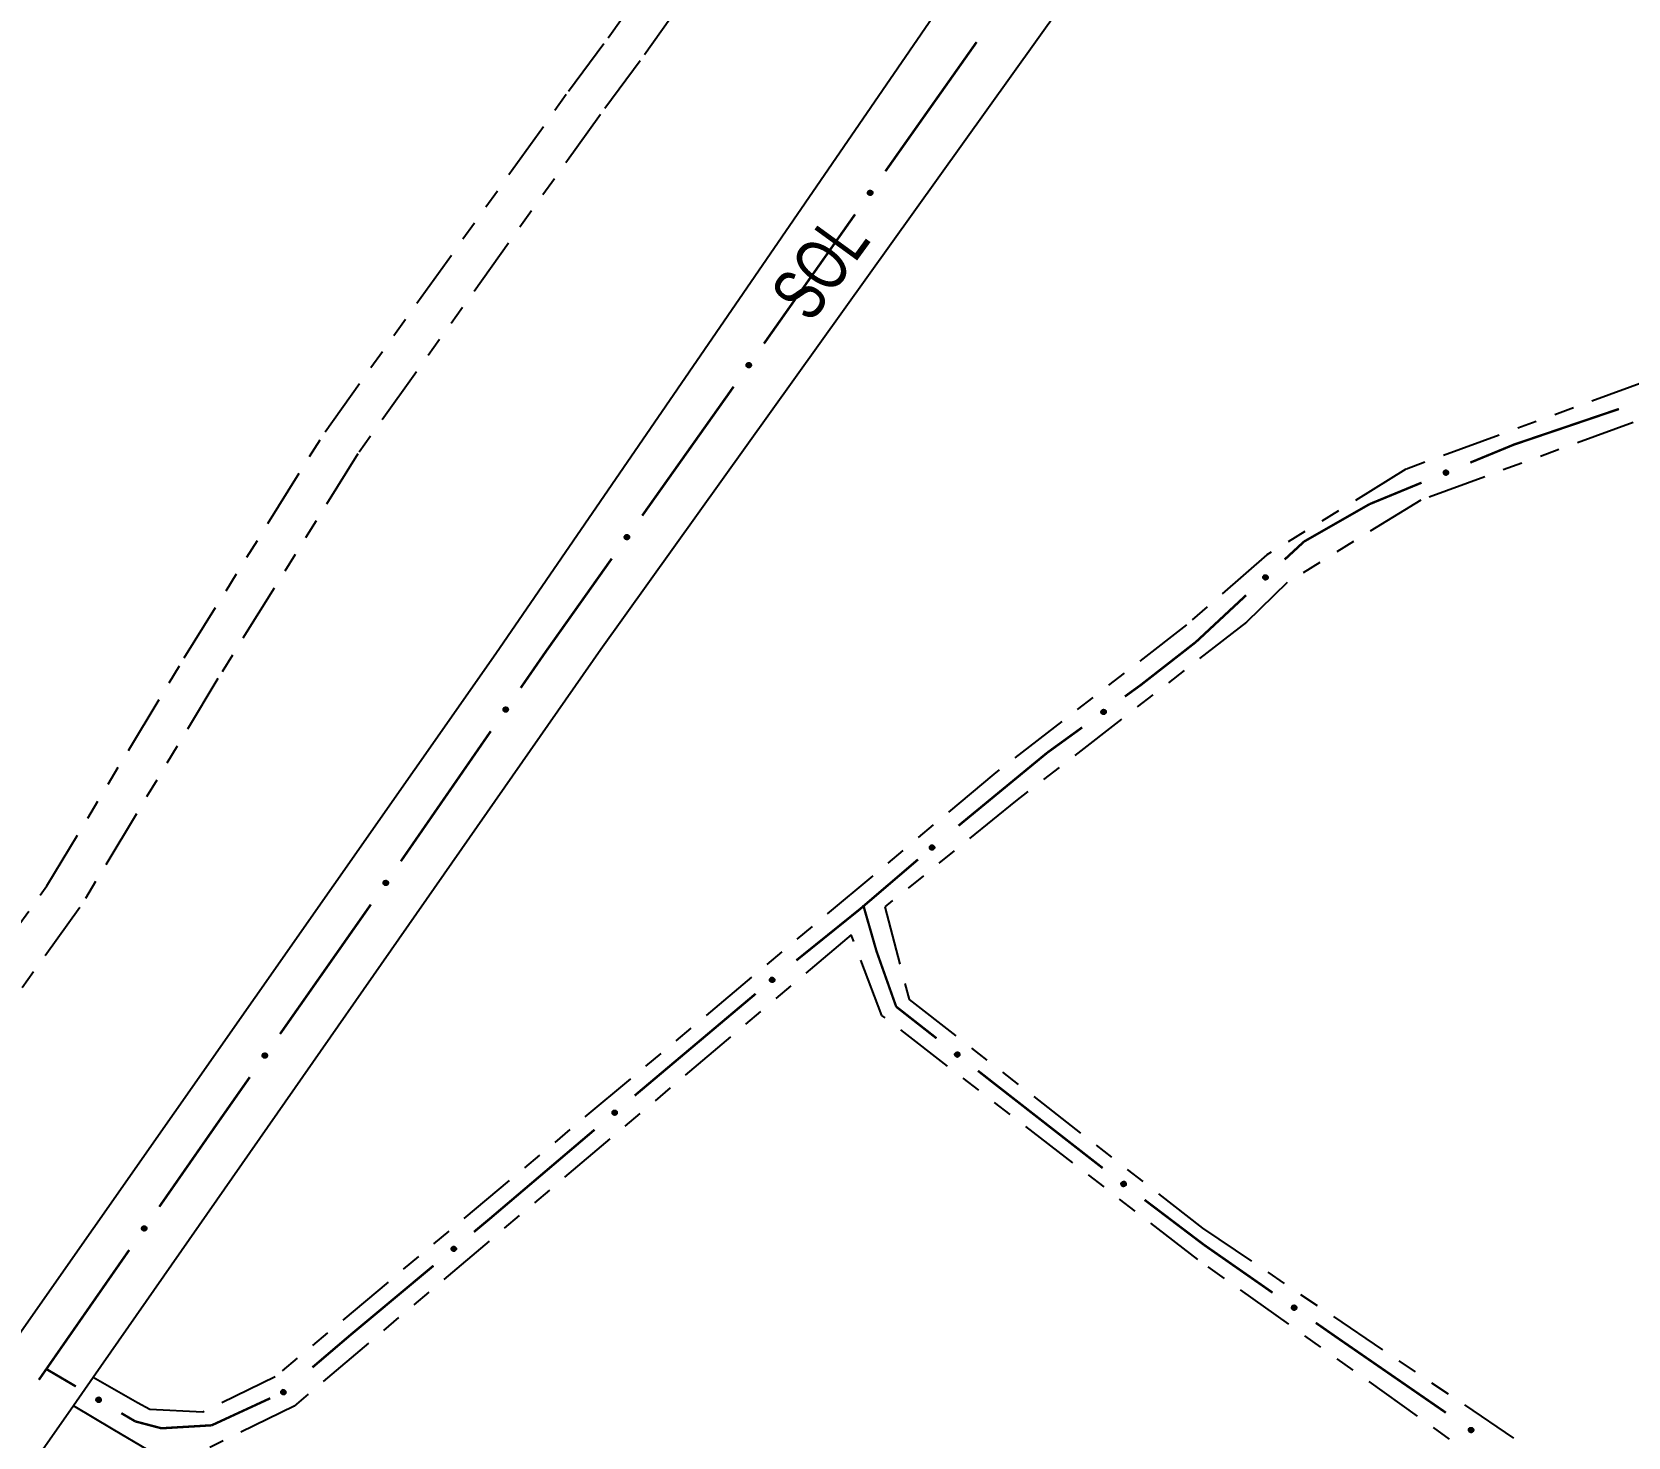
# Model space of a CAD drawing. Extents: x 211453 to 215163, y 4877397 to 4881305.
# Drawn here: x 214151.2 to 214272.4, y 4879583.5 to 4879690.2 of the extents above; entities that cross this region are included whole.
import ezdxf

# ---------------------------------------------------------------- set-up
doc = ezdxf.new("R2010")
doc.units = 0
doc.header["$LTSCALE"] = 1.5
doc.header["$MEASUREMENT"] = 0
doc.linetypes.add('TRACO_25', pattern=[8, 3, -1, 1, -1, 1, -1])
for name, color, linetype in [('SV-EIXO-ROD-ESTR', 7, 'CONTINUOUS'), ('SV-EIXO-RUA-N-PAV', 6, 'CONTINUOUS'), ('SV-EST-MUNIC-PAV', 20, 'CONTINUOUS'), ('SV-RUA-NAO-PAV', 7, 'CONTINUOUS'), ('SV-TXT-RUA-PAV', 7, 'CONTINUOUS')]:
    doc.layers.add(name, color=color, linetype=linetype)
doc.styles.add('ARIAL', font='ARIAL.SHX')

msp = doc.modelspace()

# ---------------------------------------------------------------- linework, layer by layer
at = {"layer": 'SV-EIXO-ROD-ESTR', "const_width": 0.18}
for points in [[(214217.521675, 4879681.781365), (214222.89469, 4879689.38793)], [(214215.973349, 4879679.585124), (214217.12574, 4879681.219747)], [(214217.12574, 4879681.219747), (214217.521675, 4879681.781365)], [(214206.754215, 4879666.508137), (214213.668565, 4879676.315877)], [(214204.012382, 4879662.618952), (214204.449432, 4879663.23889)], [(214197.509745, 4879653.449065), (214203.872692, 4879662.421964)], [(214203.872692, 4879662.421964), (214204.012382, 4879662.618952)], [(214190.128985, 4879643.040868), (214195.195946, 4879650.186193)], [(214188.285747, 4879640.375728), (214189.992213, 4879642.84311)], [(214189.992213, 4879642.84311), (214190.128985, 4879643.040868)], [(214179.184595, 4879627.216357), (214186.010459, 4879637.085885)], [(214170.013225, 4879614.105894), (214176.904144, 4879623.930111)], [(214165.147183, 4879607.168498), (214167.716251, 4879610.831155)], [(214160.846745, 4879600.991974), (214164.846532, 4879606.736686)], [(214164.846532, 4879606.736686), (214165.147183, 4879607.168498)], [(214152.270545, 4879588.674369), (214158.561153, 4879597.709282)], [(214151.705654, 4879587.860318), (214152.270545, 4879588.674369)]]:
    msp.add_lwpolyline(points, dxfattribs=at)
at = {"layer": 'SV-EIXO-ROD-ESTR'}
for points in [[(214214.648199, 4879677.896496), (214214.639178, 4879677.944566), (214214.641255, 4879677.987724), (214214.653348, 4879678.023221), (214214.672213, 4879678.051802), (214214.694806, 4879678.078869), (214214.723605, 4879678.101132), (214214.761042, 4879678.118762), (214214.809199, 4879678.128149), (214214.85327, 4879678.123116), (214214.888706, 4879678.113122), (214214.919641, 4879678.095167), (214214.945568, 4879678.072778), (214214.967704, 4879678.042099), (214214.985199, 4879678.003985), (214214.993467, 4879677.955333), (214214.991141, 4879677.913037), (214214.978543, 4879677.879009), (214214.960295, 4879677.848023), (214214.936898, 4879677.820666), (214214.908502, 4879677.798975), (214214.870095, 4879677.781429), (214214.821968, 4879677.773905), (214214.779756, 4879677.775744), (214214.74556, 4879677.787861), (214214.715458, 4879677.806513), (214214.688035, 4879677.828844), (214214.66445, 4879677.856862), (214214.648199, 4879677.896496)], [(214205.429065, 4879664.81951), (214205.420045, 4879664.867579), (214205.422121, 4879664.910737), (214205.434214, 4879664.946234), (214205.453079, 4879664.974816), (214205.475672, 4879665.001883), (214205.504471, 4879665.024146), (214205.541909, 4879665.041775), (214205.590065, 4879665.051163), (214205.634137, 4879665.046129), (214205.669572, 4879665.036136), (214205.700508, 4879665.018181), (214205.726434, 4879664.995792), (214205.748571, 4879664.965112), (214205.766066, 4879664.926999), (214205.774333, 4879664.878347), (214205.772007, 4879664.83605), (214205.759409, 4879664.802023), (214205.741161, 4879664.771036), (214205.717764, 4879664.74368), (214205.689368, 4879664.721989), (214205.650962, 4879664.704443), (214205.602834, 4879664.696919), (214205.560622, 4879664.698757), (214205.526427, 4879664.710874), (214205.496325, 4879664.729526), (214205.468902, 4879664.751857), (214205.445317, 4879664.779875), (214205.429065, 4879664.81951)], [(214196.179938, 4879651.764103), (214196.171051, 4879651.812197), (214196.173246, 4879651.855348), (214196.185437, 4879651.890812), (214196.204381, 4879651.919342), (214196.227049, 4879651.946346), (214196.255909, 4879651.968529), (214196.293395, 4879651.986055), (214196.341577, 4879651.99531), (214196.385635, 4879651.990155), (214196.421042, 4879651.980064), (214196.451928, 4879651.962023), (214196.477793, 4879651.939563), (214196.499844, 4879651.908822), (214196.517234, 4879651.87066), (214196.525368, 4879651.821986), (214196.522925, 4879651.779696), (214196.510233, 4879651.745703), (214196.491899, 4879651.714767), (214196.468427, 4879651.687476), (214196.439971, 4879651.665863), (214196.401517, 4879651.648423), (214196.353369, 4879651.641032), (214196.311161, 4879651.642987), (214196.277, 4879651.655199), (214196.246949, 4879651.673934), (214196.219588, 4879651.69634), (214196.196081, 4879651.724423), (214196.179938, 4879651.764103)], [(214186.975837, 4879638.675251), (214186.966385, 4879638.723237), (214186.968073, 4879638.766412), (214186.979846, 4879638.802017), (214186.998453, 4879638.830767), (214187.020802, 4879638.858035), (214187.0494, 4879638.880557), (214187.086678, 4879638.898522), (214187.134748, 4879638.908342), (214187.178862, 4879638.903706), (214187.214386, 4879638.894031), (214187.245482, 4879638.876355), (214187.271609, 4879638.8542), (214187.29402, 4879638.823721), (214187.311858, 4879638.785766), (214187.320562, 4879638.737191), (214187.318617, 4879638.694875), (214187.306325, 4879638.660735), (214187.288357, 4879638.629586), (214187.265207, 4879638.60202), (214187.237007, 4879638.580075), (214187.19876, 4879638.562184), (214187.150702, 4879638.554228), (214187.108475, 4879638.555687), (214187.074172, 4879638.567495), (214187.043903, 4879638.585876), (214187.016281, 4879638.607959), (214186.992445, 4879638.635764), (214186.975837, 4879638.675251)], [(214177.874686, 4879625.51588), (214177.865233, 4879625.563867), (214177.866922, 4879625.607041), (214177.878694, 4879625.642646), (214177.897302, 4879625.671396), (214177.91965, 4879625.698665), (214177.948248, 4879625.721186), (214177.985526, 4879625.739152), (214178.033596, 4879625.748972), (214178.077711, 4879625.744335), (214178.113234, 4879625.734661), (214178.14433, 4879625.716984), (214178.170457, 4879625.69483), (214178.192868, 4879625.66435), (214178.210706, 4879625.626396), (214178.21941, 4879625.57782), (214178.217465, 4879625.535504), (214178.205173, 4879625.501365), (214178.187205, 4879625.470215), (214178.164055, 4879625.44265), (214178.135855, 4879625.420704), (214178.097608, 4879625.402813), (214178.04955, 4879625.394857), (214178.007323, 4879625.396316), (214177.97302, 4879625.408125), (214177.942752, 4879625.426505), (214177.915129, 4879625.448589), (214177.891293, 4879625.476393), (214177.874686, 4879625.51588)], [(214168.692109, 4879612.414109), (214168.682974, 4879612.462156), (214168.684948, 4879612.505319), (214168.696955, 4879612.540845), (214168.715752, 4879612.569472), (214168.738281, 4879612.596592), (214168.767027, 4879612.618924), (214168.804422, 4879612.636643), (214168.852556, 4879612.646145), (214168.896639, 4879612.641217), (214168.932098, 4879612.631308), (214168.963077, 4879612.613427), (214168.989056, 4879612.5911), (214169.011266, 4879612.560473), (214169.028852, 4879612.522401), (214169.037236, 4879612.47377), (214169.03501, 4879612.431467), (214169.022494, 4879612.39741), (214169.00432, 4879612.36638), (214168.980988, 4879612.338968), (214168.952644, 4879612.317209), (214168.91428, 4879612.299571), (214168.86617, 4879612.291933), (214168.823954, 4879612.293671), (214168.789729, 4879612.305706), (214168.759583, 4879612.324286), (214168.732107, 4879612.346551), (214168.708455, 4879612.374513), (214168.692109, 4879612.414109)], [(214159.53151, 4879599.295613), (214159.522208, 4879599.343629), (214159.524032, 4879599.386798), (214159.535917, 4879599.422366), (214159.554614, 4879599.451057), (214159.577048, 4879599.478256), (214159.605716, 4879599.500688), (214159.64305, 4879599.518536), (214159.691151, 4879599.528205), (214159.735251, 4879599.52343), (214159.770744, 4879599.513645), (214159.801784, 4879599.495871), (214159.827841, 4879599.473634), (214159.850157, 4879599.443085), (214159.867875, 4879599.405074), (214159.876428, 4879599.356472), (214159.874349, 4879599.314162), (214159.861951, 4879599.280061), (214159.843885, 4879599.248969), (214159.820648, 4879599.221476), (214159.79238, 4879599.199619), (214159.754077, 4879599.181848), (214159.705995, 4879599.174042), (214159.663772, 4879599.175634), (214159.629506, 4879599.18755), (214159.599296, 4879599.206025), (214159.571742, 4879599.228195), (214159.547994, 4879599.256074), (214159.53151, 4879599.295613)]]:
    msp.add_lwpolyline(points, close=True, dxfattribs=at)
for points in [[(214214.639178, 4879677.944566), (214214.723605, 4879678.101132)], [(214214.640256, 4879677.969173), (214214.704911, 4879678.082197)], [(214214.641255, 4879677.987724), (214214.694806, 4879678.078869)], [(214214.644349, 4879677.92288), (214214.738407, 4879678.10366)], [(214214.648199, 4879677.896496), (214214.761042, 4879678.118762)], [(214214.658279, 4879677.87633), (214214.784628, 4879678.119491)], [(214214.66445, 4879677.856862), (214214.809199, 4879678.128149)], [(214214.679084, 4879677.846637), (214214.828233, 4879678.12214)], [(214214.688035, 4879677.828844), (214214.85327, 4879678.123116)], [(214214.703034, 4879677.821405), (214214.866664, 4879678.115081)], [(214214.715458, 4879677.806513), (214214.888706, 4879678.113122)], [(214214.732359, 4879677.799062), (214214.905296, 4879678.101202)], [(214214.74556, 4879677.787861), (214214.919641, 4879678.095167)], [(214214.765286, 4879677.784196), (214214.931276, 4879678.081217)], [(214214.779756, 4879677.775744), (214214.945568, 4879678.072778)], [(214214.802931, 4879677.776021), (214214.954768, 4879678.052969)], [(214214.821968, 4879677.773905), (214214.967704, 4879678.042099)], [(214214.846994, 4879677.781687), (214214.975116, 4879678.020259)], [(214214.870095, 4879677.781429), (214214.985199, 4879678.003985)], [(214214.890527, 4879677.796074), (214214.985243, 4879677.973051)], [(214214.908502, 4879677.798975), (214214.993467, 4879677.955333)], [(214214.924681, 4879677.813734), (214214.989007, 4879677.928659)], [(214214.936898, 4879677.820666), (214214.991141, 4879677.913037)], [(214205.420045, 4879664.867579), (214205.504471, 4879665.024146)], [(214205.421122, 4879664.892187), (214205.485777, 4879665.005211)], [(214205.422121, 4879664.910737), (214205.475672, 4879665.001883)], [(214205.425216, 4879664.845893), (214205.519273, 4879665.026673)], [(214205.429065, 4879664.81951), (214205.541909, 4879665.041775)], [(214205.439145, 4879664.799344), (214205.565494, 4879665.042505)], [(214205.445317, 4879664.779875), (214205.590065, 4879665.051163)], [(214205.45995, 4879664.769651), (214205.6091, 4879665.045154)], [(214205.468902, 4879664.751857), (214205.634137, 4879665.046129)], [(214205.4839, 4879664.744419), (214205.647531, 4879665.038094)], [(214205.496325, 4879664.729526), (214205.669572, 4879665.036136)], [(214205.513225, 4879664.722075), (214205.686162, 4879665.024216)], [(214205.526427, 4879664.710874), (214205.700508, 4879665.018181)], [(214205.546153, 4879664.707209), (214205.712142, 4879665.004231)], [(214205.560622, 4879664.698757), (214205.726434, 4879664.995792)], [(214205.583797, 4879664.699035), (214205.735635, 4879664.975982)], [(214205.602834, 4879664.696919), (214205.748571, 4879664.965112)], [(214205.62786, 4879664.704701), (214205.755982, 4879664.943272)], [(214205.650962, 4879664.704443), (214205.766066, 4879664.926999)], [(214205.671393, 4879664.719087), (214205.766109, 4879664.896065)], [(214205.689368, 4879664.721989), (214205.774333, 4879664.878347)], [(214205.705547, 4879664.736747), (214205.769873, 4879664.851673)], [(214205.717764, 4879664.74368), (214205.772007, 4879664.83605)], [(214196.171051, 4879651.812197), (214196.255909, 4879651.968529)], [(214196.172196, 4879651.836801), (214196.237163, 4879651.949646)], [(214196.173246, 4879651.855348), (214196.227049, 4879651.946346)], [(214196.176162, 4879651.790496), (214196.270718, 4879651.971016)], [(214196.179938, 4879651.764103), (214196.293395, 4879651.986055)], [(214196.189963, 4879651.743908), (214196.316982, 4879651.98672)], [(214196.196081, 4879651.724423), (214196.341577, 4879651.99531)], [(214196.210686, 4879651.714158), (214196.360595, 4879651.989248)], [(214196.219588, 4879651.69634), (214196.385635, 4879651.990155)], [(214196.234566, 4879651.68886), (214196.399006, 4879651.982083)], [(214196.246949, 4879651.673934), (214196.421042, 4879651.980064)], [(214196.263829, 4879651.666436), (214196.4376, 4879651.968098)], [(214196.277, 4879651.655199), (214196.451928, 4879651.962023)], [(214196.296715, 4879651.651479), (214196.463524, 4879651.948041)], [(214196.311161, 4879651.642987), (214196.477793, 4879651.939563)], [(214196.334338, 4879651.643201), (214196.486939, 4879651.919728)], [(214196.353369, 4879651.641032), (214196.499844, 4879651.908822)], [(214196.378416, 4879651.648745), (214196.507196, 4879651.886962)], [(214196.401517, 4879651.648423), (214196.517234, 4879651.87066)], [(214196.421988, 4879651.663011), (214196.517192, 4879651.839726)], [(214196.439971, 4879651.665863), (214196.525368, 4879651.821986)], [(214196.456191, 4879651.680577), (214196.520834, 4879651.795324)], [(214196.468427, 4879651.687476), (214196.522925, 4879651.779696)], [(214186.966385, 4879638.723237), (214187.0494, 4879638.880557)], [(214186.967241, 4879638.747853), (214187.030877, 4879638.861454)], [(214186.968073, 4879638.766412), (214187.020802, 4879638.858035)], [(214186.971751, 4879638.701599), (214187.064179, 4879638.883217)], [(214186.975837, 4879638.675251), (214187.086678, 4879638.898522)], [(214186.986098, 4879638.655176), (214187.110255, 4879638.899464)], [(214186.992445, 4879638.635764), (214187.134748, 4879638.908342)], [(214187.00717, 4879638.625671), (214187.153835, 4879638.902505)], [(214187.016281, 4879638.607959), (214187.178862, 4879638.903706)], [(214187.031345, 4879638.600656), (214187.192328, 4879638.895791)], [(214187.043903, 4879638.585876), (214187.214386, 4879638.894031)], [(214187.06087, 4879638.578577), (214187.231083, 4879638.882261)], [(214187.074172, 4879638.567495), (214187.245482, 4879638.876355)], [(214187.09393, 4879638.564008), (214187.257241, 4879638.86251)], [(214187.108475, 4879638.555687), (214187.271609, 4879638.8542)], [(214187.131647, 4879638.556172), (214187.280987, 4879638.834474)], [(214187.150702, 4879638.554228), (214187.29402, 4879638.823721)], [(214187.175657, 4879638.562234), (214187.301628, 4879638.801949)], [(214187.19876, 4879638.562184), (214187.311858, 4879638.785766)], [(214187.219059, 4879638.577012), (214187.312179, 4879638.754834)], [(214187.237007, 4879638.580075), (214187.320562, 4879638.737191)], [(214187.253053, 4879638.594978), (214187.316342, 4879638.710478)], [(214187.265207, 4879638.60202), (214187.318617, 4879638.694875)], [(214177.865233, 4879625.563867), (214177.948248, 4879625.721186)], [(214177.866089, 4879625.588483), (214177.929725, 4879625.702084)], [(214177.866922, 4879625.607041), (214177.91965, 4879625.698665)], [(214177.870599, 4879625.542228), (214177.963027, 4879625.723847)], [(214177.874686, 4879625.51588), (214177.985526, 4879625.739152)], [(214177.884947, 4879625.495805), (214178.009103, 4879625.740093)], [(214177.891293, 4879625.476393), (214178.033596, 4879625.748972)], [(214177.906018, 4879625.466301), (214178.052683, 4879625.743134)], [(214177.915129, 4879625.448589), (214178.077711, 4879625.744335)], [(214177.930193, 4879625.441285), (214178.091176, 4879625.736421)], [(214177.942752, 4879625.426505), (214178.113234, 4879625.734661)], [(214177.959718, 4879625.419206), (214178.129931, 4879625.72289)], [(214177.97302, 4879625.408125), (214178.14433, 4879625.716984)], [(214177.992778, 4879625.404637), (214178.15609, 4879625.70314)], [(214178.007323, 4879625.396316), (214178.170457, 4879625.69483)], [(214178.030495, 4879625.396802), (214178.179835, 4879625.675103)], [(214178.04955, 4879625.394857), (214178.192868, 4879625.66435)], [(214178.074505, 4879625.402864), (214178.200476, 4879625.642578)], [(214178.097608, 4879625.402813), (214178.210706, 4879625.626396)], [(214178.117907, 4879625.417641), (214178.211027, 4879625.595463)], [(214178.135855, 4879625.420704), (214178.21941, 4879625.57782)], [(214178.151901, 4879625.435608), (214178.21519, 4879625.551107)], [(214178.164055, 4879625.44265), (214178.217465, 4879625.535504)], [(214168.682974, 4879612.462156), (214168.767027, 4879612.618924)], [(214168.683993, 4879612.486766), (214168.748378, 4879612.599944)], [(214168.684948, 4879612.505319), (214168.738281, 4879612.596592)], [(214168.688196, 4879612.440483), (214168.781822, 4879612.621487)], [(214168.692109, 4879612.414109), (214168.804422, 4879612.636643)], [(214168.702237, 4879612.393966), (214168.828005, 4879612.637428)], [(214168.708455, 4879612.374513), (214168.852556, 4879612.646145)], [(214168.723113, 4879612.364323), (214168.871604, 4879612.640181)], [(214168.732107, 4879612.346551), (214168.896639, 4879612.641217)], [(214168.747123, 4879612.339148), (214168.910052, 4879612.633214)], [(214168.759583, 4879612.324286), (214168.932098, 4879612.631308)], [(214168.776501, 4879612.316875), (214168.948717, 4879612.619427)], [(214168.789729, 4879612.305706), (214168.963077, 4879612.613427)], [(214168.809464, 4879612.302088), (214168.974744, 4879612.599505)], [(214168.823954, 4879612.293671), (214168.989056, 4879612.5911)], [(214168.847128, 4879612.294003), (214168.998304, 4879612.571312)], [(214168.86617, 4879612.291933), (214169.011266, 4879612.560473)], [(214168.891178, 4879612.299774), (214169.01873, 4879612.538651)], [(214168.91428, 4879612.299571), (214169.028852, 4879612.522401)], [(214168.934676, 4879612.314265), (214169.028969, 4879612.491468)], [(214168.952644, 4879612.317209), (214169.037236, 4879612.47377)], [(214168.968788, 4879612.332006), (214169.032839, 4879612.447085)], [(214168.980988, 4879612.338968), (214169.03501, 4879612.431467)], [(214159.522208, 4879599.343629), (214159.605716, 4879599.500688)], [(214159.523142, 4879599.368242), (214159.587133, 4879599.481643)], [(214159.524032, 4879599.386798), (214159.577048, 4879599.478256)], [(214159.527506, 4879599.321974), (214159.620503, 4879599.503302)], [(214159.53151, 4879599.295613), (214159.64305, 4879599.518536)], [(214159.541708, 4879599.275506), (214159.66663, 4879599.519403)], [(214159.547994, 4879599.256074), (214159.691151, 4879599.528205)], [(214159.562687, 4879599.245936), (214159.71022, 4879599.522308)], [(214159.571742, 4879599.228195), (214159.735251, 4879599.52343)], [(214159.586784, 4879599.220845), (214159.748691, 4879599.515474)], [(214159.599296, 4879599.206025), (214159.770744, 4879599.513645)], [(214159.61624, 4879599.198673), (214159.787404, 4879599.501822)], [(214159.629506, 4879599.18755), (214159.801784, 4879599.495871)], [(214159.649254, 4879599.184), (214159.8135, 4879599.481989)], [(214159.663772, 4879599.175634), (214159.827841, 4879599.473634)], [(214159.686946, 4879599.176047), (214159.837158, 4879599.453879)], [(214159.705995, 4879599.174042), (214159.850157, 4879599.443085)], [(214159.730974, 4879599.181971), (214159.857697, 4879599.421289)], [(214159.754077, 4879599.181848), (214159.867875, 4879599.405074)], [(214159.774423, 4879599.196612), (214159.8681, 4879599.374141)], [(214159.79238, 4879599.199619), (214159.876428, 4879599.356472)], [(214159.808472, 4879599.214472), (214159.872124, 4879599.329772)], [(214159.820648, 4879599.221476), (214159.874349, 4879599.314162)]]:
    msp.add_lwpolyline(points, dxfattribs=at)
at = {"layer": 'SV-EIXO-RUA-N-PAV', "const_width": 0.18}
for points in [[(214271.659653, 4879661.542556), (214264.083262, 4879658.973842)], [(214263.692596, 4879658.84139), (214260.375846, 4879657.47418)], [(214264.083262, 4879658.973842), (214263.692596, 4879658.84139)], [(214256.677718, 4879655.949761), (214252.979591, 4879654.425342)], [(214252.730306, 4879654.322584), (214247.754955, 4879651.479526)], [(214252.979591, 4879654.425342), (214252.730306, 4879654.322584)], [(214247.751251, 4879651.47741), (214246.28686, 4879650.121492)], [(214247.754955, 4879651.479526), (214247.751251, 4879651.47741)], [(214243.232445, 4879647.29333), (214239.693427, 4879643.995608)], [(214243.351817, 4879647.403859), (214243.232445, 4879647.29333)], [(214239.550454, 4879643.862384), (214235.762034, 4879640.907416)], [(214239.693427, 4879643.995608), (214239.550454, 4879643.862384)], [(214235.366374, 4879640.598802), (214234.152557, 4879639.720569)], [(214235.762034, 4879640.907416), (214235.366374, 4879640.598802)], [(214230.911852, 4879637.375824), (214228.481323, 4879635.617265)], [(214228.253438, 4879635.452383), (214221.520135, 4879629.913544)], [(214228.481323, 4879635.617265), (214228.253438, 4879635.452383)], [(214218.448248, 4879627.351871), (214214.648528, 4879624.101928)], [(214214.05, 4879623.59), (214209.211657, 4879619.693282)], [(214214.648528, 4879624.101928), (214214.05, 4879623.59)], [(214214.29, 4879623.89), (214215.119586, 4879621.006983)], [(214215.119586, 4879621.006983), (214215.3, 4879620.38)], [(214215.3, 4879620.38), (214216.753593, 4879616.282624)], [(214206.118885, 4879617.156953), (214197.702688, 4879610.074043)], [(214216.753593, 4879616.282624), (214216.79, 4879616.18)], [(214216.79, 4879616.18), (214219.853, 4879613.780259)], [(214223.001717, 4879611.313362), (214223.788897, 4879610.696638)], [(214197.702688, 4879610.074043), (214197.08, 4879609.55)], [(214223.788897, 4879610.696638), (214224.128142, 4879610.430852)], [(214224.128142, 4879610.430852), (214232.46386, 4879603.933134)], [(214197.08, 4879609.55), (214196.938136, 4879609.429484)], [(214193.889652, 4879606.839745), (214186.268442, 4879600.365399)], [(214235.650405, 4879601.515341), (214239.636696, 4879598.49715)], [(214185.952389, 4879600.096907), (214184.734924, 4879599.08155)], [(214186.268442, 4879600.365399), (214185.952389, 4879600.096907)], [(214239.636696, 4879598.49715), (214240.140666, 4879598.115572)], [(214240.140666, 4879598.115572), (214245.364657, 4879594.474185)], [(214181.663034, 4879596.519619), (214175.519255, 4879591.395755)], [(214248.646124, 4879592.186835), (214249.466491, 4879591.614997)], [(214249.466491, 4879591.614997), (214250.062048, 4879591.199864)], [(214175.366667, 4879591.268498), (214172.473812, 4879588.802458)], [(214175.519255, 4879591.395755), (214175.366667, 4879591.268498)], [(214250.062048, 4879591.199864), (214258.519416, 4879585.366448)], [(214152.791901, 4879588.367788), (214152.270545, 4879588.674369)], [(214154.515912, 4879587.35399), (214152.791901, 4879588.367788)], [(214169.269036, 4879586.458723), (214165.637198, 4879584.78249)], [(214159.024732, 4879584.702597), (214157.963934, 4879585.326395)], [(214159.768768, 4879584.506739), (214159.024732, 4879584.702597)], [(214161.01, 4879584.18), (214159.768768, 4879584.506739)], [(214164.822785, 4879584.406607), (214161.725222, 4879584.222507)], [(214165.637198, 4879584.78249), (214164.822785, 4879584.406607)], [(214161.725222, 4879584.222507), (214161.01, 4879584.18)]]:
    msp.add_lwpolyline(points, dxfattribs=at)
at = {"layer": 'SV-EIXO-RUA-N-PAV'}
for points in [[(214258.701571, 4879656.664955), (214258.683419, 4879656.61954), (214258.658532, 4879656.58422), (214258.629296, 4879656.560735), (214258.598049, 4879656.546719), (214258.564467, 4879656.535981), (214258.528221, 4879656.532624), (214258.487167, 4879656.537809), (214258.441481, 4879656.555698), (214258.406975, 4879656.583571), (214258.382417, 4879656.611002), (214258.365926, 4879656.642743), (214258.356041, 4879656.675541), (214258.353799, 4879656.713306), (214258.35946, 4879656.75486), (214258.37856, 4879656.800363), (214258.403196, 4879656.834823), (214258.432072, 4879656.856795), (214258.464086, 4879656.873172), (214258.498502, 4879656.883725), (214258.534101, 4879656.886815), (214258.575929, 4879656.88104), (214258.62059, 4879656.861593), (214258.65524, 4879656.837413), (214258.677613, 4879656.808854), (214258.693026, 4879656.776972), (214258.704206, 4879656.743421), (214258.709098, 4879656.707126), (214258.701571, 4879656.664955)], [(214244.999555, 4879648.77952), (214244.998368, 4879648.730626), (214244.987349, 4879648.688847), (214244.96813, 4879648.656646), (214244.943727, 4879648.63262), (214244.915993, 4879648.610851), (214244.883189, 4879648.595073), (214244.842901, 4879648.585626), (214244.793845, 4879648.586473), (214244.751788, 4879648.600573), (214244.719211, 4879648.617726), (214244.692692, 4879648.64173), (214244.671996, 4879648.669027), (214244.656734, 4879648.703644), (214244.647559, 4879648.744565), (214244.649604, 4879648.793872), (214244.660687, 4879648.834757), (214244.680095, 4879648.865415), (214244.704395, 4879648.891922), (214244.732976, 4879648.913807), (214244.765266, 4879648.929109), (214244.806484, 4879648.938273), (214244.855123, 4879648.93561), (214244.896028, 4879648.925021), (214244.92695, 4879648.906049), (214244.952508, 4879648.881537), (214244.97468, 4879648.853986), (214244.991913, 4879648.821671), (214244.999555, 4879648.77952)], [(214232.713139, 4879638.543235), (214232.706077, 4879638.494839), (214232.690112, 4879638.454689), (214232.667158, 4879638.425035), (214232.640041, 4879638.404119), (214232.609889, 4879638.385846), (214232.575425, 4879638.374129), (214232.534293, 4879638.369598), (214232.485696, 4879638.376341), (214232.445641, 4879638.395399), (214232.415364, 4879638.416347), (214232.391926, 4879638.443368), (214232.374665, 4879638.472956), (214232.363679, 4879638.509158), (214232.359494, 4879638.550886), (214232.367457, 4879638.599588), (214232.383378, 4879638.638843), (214232.406334, 4879638.666943), (214232.433647, 4879638.690334), (214232.464654, 4879638.708621), (214232.498551, 4879638.719927), (214232.540572, 4879638.724065), (214232.588537, 4879638.715568), (214232.62787, 4879638.700135), (214232.656285, 4879638.677581), (214232.678708, 4879638.650172), (214232.697404, 4879638.620153), (214232.710624, 4879638.585999), (214232.713139, 4879638.543235)], [(214219.69074, 4879628.269736), (214219.687629, 4879628.220926), (214219.674974, 4879628.179613), (214219.654502, 4879628.148194), (214219.629171, 4879628.125147), (214219.600601, 4879628.104488), (214219.567201, 4879628.090013), (214219.526573, 4879628.08216), (214219.477589, 4879628.084938), (214219.436119, 4879628.100683), (214219.404242, 4879628.119106), (214219.37869, 4879628.144135), (214219.359085, 4879628.172226), (214219.345197, 4879628.207417), (214219.337641, 4879628.248667), (214219.341626, 4879628.297855), (214219.35431, 4879628.338272), (214219.37491, 4879628.368143), (214219.400235, 4879628.393672), (214219.429656, 4879628.414415), (214219.462523, 4879628.428434), (214219.50407, 4879628.435967), (214219.552567, 4879628.431391), (214219.593022, 4879628.4192), (214219.623174, 4879628.399025), (214219.647747, 4879628.373526), (214219.668817, 4879628.345123), (214219.684764, 4879628.312154), (214219.69074, 4879628.269736)], [(214207.555691, 4879618.222266), (214207.55219, 4879618.173483), (214207.539206, 4879618.132272), (214207.518483, 4879618.101018), (214207.49297, 4879618.078174), (214207.464236, 4879618.057743), (214207.430721, 4879618.043536), (214207.390031, 4879618.036007), (214207.341071, 4879618.039176), (214207.299729, 4879618.055251), (214207.268, 4879618.073928), (214207.242648, 4879618.099161), (214207.223268, 4879618.127407), (214207.209662, 4879618.162708), (214207.202435, 4879618.204017), (214207.206812, 4879618.253172), (214207.219819, 4879618.293487), (214207.240656, 4879618.323191), (214207.266185, 4879618.348518), (214207.29577, 4879618.369025), (214207.328749, 4879618.382781), (214207.370354, 4879618.389983), (214207.418813, 4879618.385019), (214207.45917, 4879618.372506), (214207.489159, 4879618.352091), (214207.513528, 4879618.326396), (214207.53437, 4879618.297826), (214207.550054, 4879618.264731), (214207.555691, 4879618.222266)], [(214221.382146, 4879612.722075), (214221.430609, 4879612.728657), (214221.473607, 4879612.724404), (214221.508449, 4879612.710535), (214221.536041, 4879612.690251), (214221.561933, 4879612.66632), (214221.582714, 4879612.636433), (214221.598431, 4879612.598154), (214221.605375, 4879612.549585), (214221.598123, 4879612.505824), (214221.586353, 4879612.470938), (214221.566859, 4879612.440948), (214221.54319, 4879612.416185), (214221.511432, 4879612.395626), (214221.472483, 4879612.380077), (214221.423476, 4879612.374277), (214221.381351, 4879612.378735), (214221.348003, 4879612.393035), (214221.317977, 4879612.412824), (214221.291837, 4879612.437573), (214221.271607, 4879612.467027), (214221.256023, 4879612.50627), (214221.250938, 4879612.554716), (214221.254906, 4879612.596782), (214221.268733, 4879612.630322), (214221.288881, 4879612.659444), (214221.312568, 4879612.685705), (214221.341741, 4879612.707845), (214221.382146, 4879612.722075)], [(214195.594666, 4879608.143744), (214195.59139, 4879608.094945), (214195.578597, 4879608.053675), (214195.558019, 4879608.022324), (214195.532612, 4879607.999363), (214195.503973, 4879607.978799), (214195.470524, 4879607.964437), (214195.42987, 4879607.95672), (214195.380895, 4879607.959662), (214195.339479, 4879607.975546), (214195.307664, 4879607.994076), (214195.282195, 4879608.019191), (214195.262685, 4879608.047347), (214195.248915, 4879608.082585), (214195.241497, 4879608.123861), (214195.245647, 4879608.173035), (214195.258467, 4879608.213409), (214195.279167, 4879608.24321), (214195.304578, 4879608.268655), (214195.334068, 4879608.289298), (214195.366983, 4879608.303207), (214195.408555, 4879608.310601), (214195.457036, 4879608.305862), (214195.49745, 4879608.293535), (214195.527534, 4879608.273259), (214195.552021, 4879608.247678), (214195.572995, 4879608.219204), (214195.588832, 4879608.186182), (214195.594666, 4879608.143744)], [(214234.007787, 4879602.897112), (214234.056135, 4879602.904494), (214234.099197, 4879602.900952), (214234.134263, 4879602.88766), (214234.162187, 4879602.867834), (214234.18847, 4879602.844334), (214234.209742, 4879602.814795), (214234.226089, 4879602.77678), (214234.233834, 4879602.728332), (214234.227306, 4879602.684458), (214234.216114, 4879602.649382), (214234.197118, 4879602.619075), (214234.173861, 4879602.593924), (214234.142447, 4879602.572843), (214234.103761, 4879602.556653), (214234.054856, 4879602.550044), (214234.012663, 4879602.553806), (214233.979083, 4879602.567553), (214233.948735, 4879602.586844), (214233.922189, 4879602.611157), (214233.901475, 4879602.640274), (214233.885245, 4879602.679254), (214233.879361, 4879602.727609), (214233.882633, 4879602.769735), (214233.895905, 4879602.803499), (214233.915569, 4879602.832949), (214233.938819, 4879602.859598), (214233.967622, 4879602.882217), (214234.007787, 4879602.897112)], [(214183.379826, 4879597.808071), (214183.376108, 4879597.759304), (214183.36294, 4879597.718151), (214183.342078, 4879597.686989), (214183.316463, 4879597.664259), (214183.287638, 4879597.643957), (214183.254061, 4879597.629899), (214183.213338, 4879597.622552), (214183.164392, 4879597.625939), (214183.123122, 4879597.642199), (214183.091476, 4879597.661017), (214183.066237, 4879597.686362), (214183.046983, 4879597.714695), (214183.033535, 4879597.750056), (214183.026492, 4879597.791397), (214183.031088, 4879597.840532), (214183.044275, 4879597.880788), (214183.065245, 4879597.9104), (214183.090886, 4879597.935612), (214183.120562, 4879597.955987), (214183.153602, 4879597.969596), (214183.195239, 4879597.976612), (214183.243675, 4879597.971432), (214183.283976, 4879597.958739), (214183.313874, 4879597.938191), (214183.338128, 4879597.912388), (214183.358842, 4879597.883725), (214183.374378, 4879597.85056), (214183.379826, 4879597.808071)], [(214246.950468, 4879593.502978), (214246.998488, 4879593.512254), (214247.041657, 4879593.510407), (214247.077218, 4879593.498504), (214247.105899, 4879593.479791), (214247.133086, 4879593.457342), (214247.155502, 4879593.428662), (214247.173331, 4879593.391319), (214247.182974, 4879593.343213), (214247.178176, 4879593.299116), (214247.168371, 4879593.263628), (214247.15058, 4879593.232597), (214247.12833, 4879593.206552), (214247.097769, 4879593.184252), (214247.059749, 4879593.166554), (214247.011142, 4879593.158028), (214246.968833, 4879593.160129), (214246.934739, 4879593.172546), (214246.903656, 4879593.190629), (214246.876175, 4879593.21388), (214246.854333, 4879593.24216), (214246.836583, 4879593.280472), (214246.828803, 4879593.328559), (214246.830417, 4879593.37078), (214246.842352, 4879593.40504), (214246.860844, 4879593.435241), (214246.883028, 4879593.462782), (214246.91092, 4879593.486516), (214246.950468, 4879593.502978)], [(214170.438676, 4879586.877317), (214170.42242, 4879586.831189), (214170.399016, 4879586.794869), (214170.370777, 4879586.770194), (214170.340137, 4879586.754896), (214170.307029, 4879586.742776), (214170.270953, 4879586.737922), (214170.229719, 4879586.741403), (214170.183332, 4879586.757385), (214170.147701, 4879586.783805), (214170.122029, 4879586.810196), (214170.104238, 4879586.841226), (214170.093003, 4879586.873587), (214170.089199, 4879586.911227), (214170.093135, 4879586.952979), (214170.110334, 4879586.999234), (214170.133523, 4879587.034685), (214170.161464, 4879587.057834), (214170.192773, 4879587.075522), (214170.226722, 4879587.087491), (214170.262163, 4879587.092052), (214170.304193, 4879587.088014), (214170.349622, 4879587.070433), (214170.385244, 4879587.047709), (214170.408779, 4879587.020101), (214170.4255, 4879586.988884), (214170.43806, 4879586.955825), (214170.444449, 4879586.919763), (214170.438676, 4879586.877317)], [(214156.307976, 4879586.172471), (214156.260814, 4879586.159521), (214156.217631, 4879586.158035), (214156.181258, 4879586.167161), (214156.15122, 4879586.183607), (214156.122384, 4879586.203894), (214156.097823, 4879586.230761), (214156.077169, 4879586.266619), (214156.063846, 4879586.313838), (214156.065231, 4879586.358174), (214156.072271, 4879586.394312), (214156.087617, 4879586.426622), (214156.107793, 4879586.454305), (214156.136545, 4879586.478894), (214156.173088, 4879586.49947), (214156.220893, 4879586.511718), (214156.263238, 4879586.512884), (214156.298187, 4879586.503132), (214156.330572, 4879586.487499), (214156.359763, 4879586.466436), (214156.38372, 4879586.439924), (214156.40437, 4879586.403094), (214156.415834, 4879586.35575), (214156.417479, 4879586.313529), (214156.408221, 4879586.278452), (214156.392112, 4879586.246915), (214156.372117, 4879586.217746), (214156.346137, 4879586.191933), (214156.307976, 4879586.172471)], [(214260.383754, 4879584.218181), (214260.431932, 4879584.226604), (214260.475061, 4879584.223992), (214260.510405, 4879584.21146), (214260.53875, 4879584.192242), (214260.565535, 4879584.169314), (214260.587439, 4879584.140241), (214260.604602, 4879584.102588), (214260.613391, 4879584.054318), (214260.607811, 4879584.010313), (214260.597379, 4879583.975004), (214260.579041, 4879583.944293), (214260.556332, 4879583.918647), (214260.52538, 4879583.896893), (214260.487052, 4879583.879872), (214260.438301, 4879583.872209), (214260.396037, 4879583.87506), (214260.362168, 4879583.88808), (214260.331411, 4879583.906711), (214260.304347, 4879583.930446), (214260.28301, 4879583.959109), (214260.265942, 4879583.99773), (214260.259016, 4879584.045947), (214260.261378, 4879584.088133), (214260.273919, 4879584.122176), (214260.292943, 4879584.152044), (214260.315612, 4879584.179188), (214260.343921, 4879584.202423), (214260.383754, 4879584.218181)]]:
    msp.add_lwpolyline(points, close=True, dxfattribs=at)
for points in [[(214258.62059, 4879656.861593), (214258.353799, 4879656.713306)], [(214258.65524, 4879656.837413), (214258.356041, 4879656.675541)], [(214258.635527, 4879656.849602), (214258.358892, 4879656.697196)], [(214258.595292, 4879656.868439), (214258.359249, 4879656.735716)], [(214258.575929, 4879656.88104), (214258.35946, 4879656.75486)], [(214258.662925, 4879656.822522), (214258.363582, 4879656.660756)], [(214258.677613, 4879656.808854), (214258.365926, 4879656.642743)], [(214258.682753, 4879656.792322), (214258.374801, 4879656.629959)], [(214258.55083, 4879656.879629), (214258.376005, 4879656.780997)], [(214258.534101, 4879656.886815), (214258.37856, 4879656.800363)], [(214258.693026, 4879656.776972), (214258.382417, 4879656.611002)], [(214258.512531, 4879656.883028), (214258.396623, 4879656.82049)], [(214258.695532, 4879656.75774), (214258.399975, 4879656.597534)], [(214258.498502, 4879656.883725), (214258.403196, 4879656.834823)], [(214258.704206, 4879656.743421), (214258.406975, 4879656.583571)], [(214258.702225, 4879656.723602), (214258.428634, 4879656.570974)], [(214258.709098, 4879656.707126), (214258.441481, 4879656.555698)], [(214258.703872, 4879656.687383), (214258.466865, 4879656.549836)], [(214258.701571, 4879656.664955), (214258.487167, 4879656.537809)], [(214258.690679, 4879656.640619), (214258.514371, 4879656.538424)], [(214258.683419, 4879656.61954), (214258.528221, 4879656.532624)], [(214258.669319, 4879656.599344), (214258.554153, 4879656.538588)], [(214258.658532, 4879656.58422), (214258.564467, 4879656.535981)], [(214244.806484, 4879648.938273), (214244.647559, 4879648.744565)], [(214244.765266, 4879648.929109), (214244.649604, 4879648.793872)], [(214244.783451, 4879648.928204), (214244.653958, 4879648.77483)], [(214244.829026, 4879648.93321), (214244.654032, 4879648.726548)], [(214244.855123, 4879648.93561), (214244.656734, 4879648.703644)], [(214244.746368, 4879648.918043), (214244.659521, 4879648.819032)], [(214244.732976, 4879648.913807), (214244.660687, 4879648.834757)], [(214244.873302, 4879648.929576), (214244.667123, 4879648.690318)], [(214244.896028, 4879648.925021), (214244.671996, 4879648.669027)], [(214244.90842, 4879648.913742), (214244.684218, 4879648.657797)], [(214244.92695, 4879648.906049), (214244.692692, 4879648.64173)], [(214244.93753, 4879648.892345), (214244.705466, 4879648.63284)], [(214244.952508, 4879648.881537), (214244.719211, 4879648.617726)], [(214244.961559, 4879648.864384), (214244.740361, 4879648.611221)], [(214244.97468, 4879648.853986), (214244.751788, 4879648.600573)], [(214244.97973, 4879648.834718), (214244.77648, 4879648.596314)], [(214244.991913, 4879648.821671), (214244.793845, 4879648.586473)], [(214244.993895, 4879648.801344), (214244.819681, 4879648.589824)], [(214244.999555, 4879648.77952), (214244.842901, 4879648.585626)], [(214244.997826, 4879648.752914), (214244.868185, 4879648.595683)], [(214244.998368, 4879648.730626), (214244.883189, 4879648.595073)], [(214244.99219, 4879648.706783), (214244.905416, 4879648.6097)], [(214244.987349, 4879648.688847), (214244.915993, 4879648.610851)], [(214232.540572, 4879638.724065), (214232.359494, 4879638.550886)], [(214232.588537, 4879638.715568), (214232.363679, 4879638.509158)], [(214232.56234, 4879638.716326), (214232.363753, 4879638.532221)], [(214232.498551, 4879638.719927), (214232.367457, 4879638.599588)], [(214232.516494, 4879638.71684), (214232.369488, 4879638.580161)], [(214232.605858, 4879638.707391), (214232.372389, 4879638.494679)], [(214232.62787, 4879638.700135), (214232.374665, 4879638.472956)], [(214232.478458, 4879638.711215), (214232.380329, 4879638.623373)], [(214232.464654, 4879638.708621), (214232.383378, 4879638.638843)], [(214232.638815, 4879638.687447), (214232.385447, 4879638.460337)], [(214232.656285, 4879638.677581), (214232.391926, 4879638.443368)], [(214232.665139, 4879638.662703), (214232.403538, 4879638.433005)], [(214232.678708, 4879638.650172), (214232.415364, 4879638.416347)], [(214232.68563, 4879638.632054), (214232.435578, 4879638.407345)], [(214232.697404, 4879638.620153), (214232.445641, 4879638.395399)], [(214232.700099, 4879638.600418), (214232.46964, 4879638.3882)], [(214232.710624, 4879638.585999), (214232.485696, 4879638.376341)], [(214232.710146, 4879638.565581), (214232.511747, 4879638.37656)], [(214232.713139, 4879638.543235), (214232.534293, 4879638.369598)], [(214232.708221, 4879638.51703), (214232.560604, 4879638.37654)], [(214232.706077, 4879638.494839), (214232.575425, 4879638.374129)], [(214232.697075, 4879638.471912), (214232.599251, 4879638.385976)], [(214232.690112, 4879638.454689), (214232.609889, 4879638.385846)], [(214219.50407, 4879628.435967), (214219.337641, 4879628.248667)], [(214219.462523, 4879628.428434), (214219.341626, 4879628.297855)], [(214219.526395, 4879628.430021), (214219.3434, 4879628.23041)], [(214219.552567, 4879628.431391), (214219.345197, 4879628.207417)], [(214219.480658, 4879628.426813), (214219.345227, 4879628.278657)], [(214219.443204, 4879628.41812), (214219.352526, 4879628.322606)], [(214219.429656, 4879628.414415), (214219.35431, 4879628.338272)], [(214219.570494, 4879628.424646), (214219.355053, 4879628.193692)], [(214219.593022, 4879628.4192), (214219.359085, 4879628.172226)], [(214219.604961, 4879628.407441), (214219.370855, 4879628.160523)], [(214219.623174, 4879628.399025), (214219.37869, 4879628.144135)], [(214219.633206, 4879628.384915), (214219.391104, 4879628.134749)], [(214219.647747, 4879628.373526), (214219.404242, 4879628.119106)], [(214219.656116, 4879628.35603), (214219.42512, 4879628.111773)], [(214219.668817, 4879628.345123), (214219.436119, 4879628.100683)], [(214219.673104, 4879628.325671), (214219.460624, 4879628.095455)], [(214219.684764, 4879628.312154), (214219.477589, 4879628.084938)], [(214219.685944, 4879628.291765), (214219.503536, 4879628.087269)], [(214219.69074, 4879628.269736), (214219.526573, 4879628.08216)], [(214219.687965, 4879628.243218), (214219.552233, 4879628.091214)], [(214219.687629, 4879628.220926), (214219.567201, 4879628.090013)], [(214219.680516, 4879628.197345), (214219.589988, 4879628.103754)], [(214219.674974, 4879628.179613), (214219.600601, 4879628.104488)], [(214207.370354, 4879618.389983), (214207.202435, 4879618.204017)], [(214207.328749, 4879618.382781), (214207.206812, 4879618.253172)], [(214207.392631, 4879618.383858), (214207.208048, 4879618.185714)], [(214207.418813, 4879618.385019), (214207.209662, 4879618.162708)], [(214207.34687, 4879618.381016), (214207.21026, 4879618.233945)], [(214207.309348, 4879618.372622), (214207.217909, 4879618.277835)], [(214207.436686, 4879618.378131), (214207.219408, 4879618.148905)], [(214207.29577, 4879618.369025), (214207.219819, 4879618.293487)], [(214207.45917, 4879618.372506), (214207.223268, 4879618.127407)], [(214207.471014, 4879618.360652), (214207.234944, 4879618.115611)], [(214207.489159, 4879618.352091), (214207.242648, 4879618.099161)], [(214207.499078, 4879618.337901), (214207.254987, 4879618.089676)], [(214207.513528, 4879618.326396), (214207.268, 4879618.073928)], [(214207.521757, 4879618.308834), (214207.288819, 4879618.066429)], [(214207.53437, 4879618.297826), (214207.299729, 4879618.055251)], [(214207.538502, 4879618.278341), (214207.324191, 4879618.049828)], [(214207.550054, 4879618.264731), (214207.341071, 4879618.039176)], [(214207.551071, 4879618.244333), (214207.367036, 4879618.0413)], [(214207.555691, 4879618.222266), (214207.390031, 4879618.036007)], [(214207.552704, 4879618.195771), (214207.415764, 4879618.044856)], [(214207.55219, 4879618.173483), (214207.430721, 4879618.043536)], [(214207.54489, 4879618.149959), (214207.453617, 4879618.057094)], [(214207.539206, 4879618.132272), (214207.464236, 4879618.057743)], [(214221.250938, 4879612.554716), (214221.511432, 4879612.395626)], [(214221.254012, 4879612.573622), (214221.522941, 4879612.407997)], [(214221.254906, 4879612.596782), (214221.54319, 4879612.416185)], [(214221.256023, 4879612.50627), (214221.472483, 4879612.380077)], [(214221.257446, 4879612.52933), (214221.489246, 4879612.389326)], [(214221.264077, 4879612.610806), (214221.55234, 4879612.430033)], [(214221.268733, 4879612.630322), (214221.566859, 4879612.440948)], [(214221.269617, 4879612.485126), (214221.441587, 4879612.381596)], [(214221.271607, 4879612.467027), (214221.423476, 4879612.374277)], [(214221.280586, 4879612.642941), (214221.573611, 4879612.454971)], [(214221.28553, 4879612.450124), (214221.397061, 4879612.380078)], [(214221.288881, 4879612.659444), (214221.586353, 4879612.470938)], [(214221.291837, 4879612.437573), (214221.381351, 4879612.378735)], [(214221.304382, 4879612.671101), (214221.589422, 4879612.492852)], [(214221.312568, 4879612.685705), (214221.598123, 4879612.505824)], [(214221.330791, 4879612.693746), (214221.598412, 4879612.530878)], [(214221.341741, 4879612.707845), (214221.605375, 4879612.549585)], [(214221.361496, 4879612.713026), (214221.597968, 4879612.574562)], [(214221.382146, 4879612.722075), (214221.598431, 4879612.598154)], [(214221.40869, 4879612.724587), (214221.584491, 4879612.621523)], [(214221.430609, 4879612.728657), (214221.582714, 4879612.636433)], [(214221.455131, 4879612.726338), (214221.564746, 4879612.65606)], [(214221.473607, 4879612.724404), (214221.561933, 4879612.66632)], [(214195.408555, 4879608.310601), (214195.241497, 4879608.123861)], [(214195.366983, 4879608.303207), (214195.245647, 4879608.173035)], [(214195.430859, 4879608.304579), (214195.247195, 4879608.105584)], [(214195.457036, 4879608.305862), (214195.248915, 4879608.082585)], [(214195.385112, 4879608.301525), (214195.249184, 4879608.153824)], [(214195.347629, 4879608.292958), (214195.25663, 4879608.197749)], [(214195.334068, 4879608.289298), (214195.258467, 4879608.213409)], [(214195.47494, 4879608.299057), (214195.258725, 4879608.068827)], [(214195.49745, 4879608.293535), (214195.262685, 4879608.047347)], [(214195.509349, 4879608.281736), (214195.274415, 4879608.035605)], [(214195.527534, 4879608.273259), (214195.282195, 4879608.019191)], [(214195.537518, 4879608.259115), (214195.294578, 4879608.009763)], [(214195.552021, 4879608.247678), (214195.307664, 4879607.994076)], [(214195.560331, 4879608.230154), (214195.328517, 4879607.986673)], [(214195.572995, 4879608.219204), (214195.339479, 4879607.975546)], [(214195.577217, 4879608.199738), (214195.363966, 4879607.970236)], [(214195.588832, 4879608.186182), (214195.380895, 4879607.959662)], [(214195.589944, 4879608.165789), (214195.40685, 4879607.961906)], [(214195.594666, 4879608.143744), (214195.42987, 4879607.95672)], [(214195.591802, 4879608.117235), (214195.45556, 4879607.965688)], [(214195.59139, 4879608.094945), (214195.470524, 4879607.964437)], [(214195.584199, 4879608.071387), (214195.493356, 4879607.978101)], [(214195.578597, 4879608.053675), (214195.503973, 4879607.978799)], [(214233.879361, 4879602.727609), (214234.142447, 4879602.572843)], [(214233.882123, 4879602.746563), (214234.15375, 4879602.585402)], [(214233.882633, 4879602.769735), (214234.173861, 4879602.593924)], [(214233.885245, 4879602.679254), (214234.103761, 4879602.556653)], [(214233.886288, 4879602.702333), (214234.120368, 4879602.566178)], [(214233.891572, 4879602.783909), (214234.182781, 4879602.607921)], [(214233.895905, 4879602.803499), (214234.197118, 4879602.619075)], [(214233.899187, 4879602.658337), (214234.072843, 4879602.557661)], [(214233.901475, 4879602.640274), (214234.054856, 4879602.550044)], [(214233.907548, 4879602.816312), (214234.203637, 4879602.633207)], [(214233.915569, 4879602.832949), (214234.216114, 4879602.649382)], [(214233.915676, 4879602.623602), (214234.028349, 4879602.555408)], [(214233.922189, 4879602.611157), (214234.012663, 4879602.553806)], [(214233.930875, 4879602.844861), (214234.218821, 4879602.671344)], [(214233.938819, 4879602.859598), (214234.227306, 4879602.684458)], [(214233.956906, 4879602.867939), (214234.227182, 4879602.709513)], [(214233.967622, 4879602.882217), (214234.233834, 4879602.728332)], [(214233.987289, 4879602.887723), (214234.226016, 4879602.753184)], [(214234.007787, 4879602.897112), (214234.226089, 4879602.77678)], [(214234.034286, 4879602.900063), (214234.211765, 4879602.799916)], [(214234.056135, 4879602.904494), (214234.209742, 4879602.814795)], [(214234.080691, 4879602.90258), (214234.191453, 4879602.834122)], [(214234.099197, 4879602.900952), (214234.18847, 4879602.844334)], [(214183.195239, 4879597.976612), (214183.026492, 4879597.791397)], [(214183.153602, 4879597.969596), (214183.031088, 4879597.840532)], [(214183.217488, 4879597.970388), (214183.032023, 4879597.773069)], [(214183.243675, 4879597.971432), (214183.033535, 4879597.750056)], [(214183.171715, 4879597.96775), (214183.034451, 4879597.82129)], [(214183.134156, 4879597.959524), (214183.042295, 4879597.865145)], [(214183.261517, 4879597.964465), (214183.043219, 4879597.73621)], [(214183.120562, 4879597.955987), (214183.044275, 4879597.880788)], [(214183.283976, 4879597.958739), (214183.046983, 4879597.714695)], [(214183.295767, 4879597.946833), (214183.058606, 4879597.702847)], [(214183.313874, 4879597.938191), (214183.066237, 4879597.686362)], [(214183.323729, 4879597.923957), (214183.078533, 4879597.676823)], [(214183.338128, 4879597.912388), (214183.091476, 4879597.661017)], [(214183.346278, 4879597.894789), (214183.112261, 4879597.653425)], [(214183.358842, 4879597.883725), (214183.123122, 4879597.642199)], [(214183.362887, 4879597.864221), (214183.147559, 4879597.636666)], [(214183.374378, 4879597.85056), (214183.164392, 4879597.625939)], [(214183.375305, 4879597.830158), (214183.190366, 4879597.627948)], [(214183.379826, 4879597.808071), (214183.213338, 4879597.622552)], [(214183.376721, 4879597.781589), (214183.239109, 4879597.631286)], [(214183.376108, 4879597.759304), (214183.254061, 4879597.629899)], [(214183.368702, 4879597.735812), (214183.277016, 4879597.643356)], [(214183.36294, 4879597.718151), (214183.287638, 4879597.643957)], [(214246.828803, 4879593.328559), (214247.097769, 4879593.184252)], [(214246.830417, 4879593.37078), (214247.12833, 4879593.206552)], [(214246.830818, 4879593.347607), (214247.108569, 4879593.197246)], [(214246.836583, 4879593.280472), (214247.059749, 4879593.166554)], [(214246.836718, 4879593.303575), (214247.075968, 4879593.176724)], [(214246.838792, 4879593.385295), (214247.136693, 4879593.220888)], [(214246.842352, 4879593.40504), (214247.15058, 4879593.232597)], [(214246.851336, 4879593.260119), (214247.028815, 4879593.166347)], [(214246.853482, 4879593.418301), (214247.156539, 4879593.246974)], [(214246.854333, 4879593.24216), (214247.011142, 4879593.158028)], [(214246.860844, 4879593.435241), (214247.168371, 4879593.263628)], [(214246.869178, 4879593.226059), (214246.984444, 4879593.162346)], [(214246.875669, 4879593.447744), (214247.170212, 4879593.285679)], [(214246.876175, 4879593.21388), (214246.968833, 4879593.160129)], [(214246.883028, 4879593.462782), (214247.178176, 4879593.299116)], [(214246.900773, 4879593.471828), (214247.177066, 4879593.324147)], [(214246.91092, 4879593.486516), (214247.182974, 4879593.343213)], [(214246.930355, 4879593.492791), (214247.174185, 4879593.367738)], [(214246.950468, 4879593.502978), (214247.173331, 4879593.391319)], [(214246.97683, 4879593.506968), (214247.158109, 4879593.413874)], [(214246.998488, 4879593.512254), (214247.155502, 4879593.428662)], [(214247.023101, 4879593.511308), (214247.136468, 4879593.447255)], [(214247.041657, 4879593.510407), (214247.133086, 4879593.457342)], [(214170.349622, 4879587.070433), (214170.089199, 4879586.911227)], [(214170.385244, 4879587.047709), (214170.093003, 4879586.873587)], [(214170.304193, 4879587.088014), (214170.093135, 4879586.952979)], [(214170.324063, 4879587.076225), (214170.093717, 4879586.933844)], [(214170.365043, 4879587.059071), (214170.094956, 4879586.895341)], [(214170.393538, 4879587.033149), (214170.10115, 4879586.859127)], [(214170.408779, 4879587.020101), (214170.104238, 4879586.841226)], [(214170.279175, 4879587.085565), (214170.108584, 4879586.979779)], [(214170.262163, 4879587.092052), (214170.110334, 4879586.999234)], [(214170.4146, 4879587.003796), (214170.113635, 4879586.82882)], [(214170.4255, 4879586.988884), (214170.122029, 4879586.810196)], [(214170.240768, 4879587.087376), (214170.127549, 4879587.020092)], [(214170.226722, 4879587.087491), (214170.133523, 4879587.034685)], [(214170.4288, 4879586.969773), (214170.140129, 4879586.797466)], [(214170.43806, 4879586.955825), (214170.147701, 4879586.783805)], [(214170.436901, 4879586.93594), (214170.169863, 4879586.772116)], [(214170.444449, 4879586.919763), (214170.183332, 4879586.757385)], [(214170.440046, 4879586.899821), (214170.208937, 4879586.752579)], [(214170.438676, 4879586.877317), (214170.229719, 4879586.741403)], [(214170.4288, 4879586.852551), (214170.256874, 4879586.743144)], [(214170.42242, 4879586.831189), (214170.270953, 4879586.737922)], [(214170.409168, 4879586.810427), (214170.296615, 4879586.744954)], [(214170.399016, 4879586.794869), (214170.307029, 4879586.742776)], [(214156.346137, 4879586.191933), (214156.063846, 4879586.313838)], [(214156.372117, 4879586.217746), (214156.065231, 4879586.358174)], [(214156.355122, 4879586.207359), (214156.068267, 4879586.333303)], [(214156.378295, 4879586.233306), (214156.072136, 4879586.372185)], [(214156.392112, 4879586.246915), (214156.072271, 4879586.394312)], [(214156.327244, 4879586.184178), (214156.0745, 4879586.290063)], [(214156.307976, 4879586.172471), (214156.077169, 4879586.266619)], [(214156.398146, 4879586.264372), (214156.082784, 4879586.411828)], [(214156.408221, 4879586.278452), (214156.087617, 4879586.426622)], [(214156.282, 4879586.166461), (214156.094085, 4879586.245304)], [(214156.260814, 4879586.159521), (214156.097823, 4879586.230761)], [(214156.410248, 4879586.298413), (214156.100561, 4879586.439366)], [(214156.417479, 4879586.313529), (214156.107793, 4879586.454305)], [(214156.236201, 4879586.158567), (214156.118235, 4879586.21369)], [(214156.217631, 4879586.158035), (214156.122384, 4879586.203894)], [(214156.415294, 4879586.336603), (214156.126778, 4879586.465106)], [(214156.415834, 4879586.35575), (214156.136545, 4879586.478894)], [(214156.406017, 4879586.380049), (214156.1577, 4879586.48808)], [(214156.40437, 4879586.403094), (214156.173088, 4879586.49947)], [(214156.388092, 4879586.422249), (214156.203913, 4879586.502061)], [(214156.38372, 4879586.439924), (214156.220893, 4879586.511718)], [(214156.367678, 4879586.454832), (214156.247844, 4879586.50947)], [(214156.359763, 4879586.466436), (214156.263238, 4879586.512884)], [(214260.259016, 4879584.045947), (214260.52538, 4879583.896893)], [(214260.261368, 4879584.064956), (214260.536409, 4879583.909693)], [(214260.261378, 4879584.088133), (214260.556332, 4879583.918647)], [(214260.265942, 4879583.99773), (214260.487052, 4879583.879872)], [(214260.266486, 4879584.020826), (214260.50345, 4879583.889753)], [(214260.270009, 4879584.102497), (214260.564947, 4879583.932833)], [(214260.273919, 4879584.122176), (214260.579041, 4879583.944293)], [(214260.280332, 4879583.977118), (214260.45612, 4879583.880213)], [(214260.28301, 4879583.959109), (214260.438301, 4879583.872209)], [(214260.285282, 4879584.135237), (214260.585253, 4879583.958563)], [(214260.292943, 4879584.152044), (214260.597379, 4879583.975004)], [(214260.297566, 4879583.942748), (214260.411685, 4879583.877)], [(214260.304347, 4879583.930446), (214260.396037, 4879583.87506)], [(214260.307988, 4879584.164283), (214260.59961, 4879583.99702)], [(214260.315612, 4879584.179188), (214260.607811, 4879584.010313)], [(214260.333515, 4879584.187917), (214260.607146, 4879584.03536)], [(214260.343921, 4879584.202423), (214260.613391, 4879584.054318)], [(214260.363464, 4879584.208352), (214260.605038, 4879584.078995)], [(214260.383754, 4879584.218181), (214260.604602, 4879584.102588)], [(214260.410183, 4879584.221703), (214260.589782, 4879584.125409)], [(214260.431932, 4879584.226604), (214260.587439, 4879584.140241)], [(214260.456524, 4879584.225221), (214260.568737, 4879584.159169)], [(214260.475061, 4879584.223992), (214260.565535, 4879584.169314)]]:
    msp.add_lwpolyline(points, dxfattribs=at)
at = {"layer": 'SV-EST-MUNIC-PAV', "linetype": 'Continuous'}
for points in [[(214517.386336, 4880018.269526, 14.223616), (214507.329578, 4880012.317439, 14.674931), (214484.532046, 4879998.329129, 14.812287), (214462.624142, 4879984.690727, 14.83191), (214439.648283, 4879967.912082, 15.136057), (214416.233898, 4879948.763198, 15.194924), (214391.426503, 4879926.736092, 15.263603), (214358.754171, 4879889.454216, 15.760094), (214323.236771, 4879838.566545, 15.750117), (214231.588937, 4879708.812531, 15.450807), (214186.400529, 4879642.951266, 15.301151), (214027.373337, 4879415.980058, 13.666468), (213952.793262, 4879310.567032, 12.407768), (213912.41775, 4879252.646927, 12.986771)], [(214441.827305, 4879960.617769, 14.861343), (214421.185949, 4879943.70178, 15.067379), (214402.321926, 4879926.758365, 15.194924), (214382.262269, 4879905.240154, 15.610438), (214365.175069, 4879884.464002, 15.610438), (214350.207265, 4879864.657655, 15.610438), (214333.381132, 4879840.014386, 15.770071), (214238.439578, 4879704.902283, 15.770071), (214194.356145, 4879643.287564, 15.301151), (214155.820919, 4879588.027395, 14.698601), (214154.325778, 4879585.883339, 14.698601), (214089.008405, 4879492.638188, 13.842686), (214011.000635, 4879382.370418, 13.213336), (213995.378815, 4879360.288217, 13.213336), (213983.961853, 4879344.149786, 13.213336), (213912.417337, 4879242.699174, 13.213336)]]:
    msp.add_polyline3d(points, dxfattribs=at)
at = {"layer": 'SV-RUA-NAO-PAV', "linetype": 'TRACO_25'}
for points in [[(214441.827305, 4879960.617769, 14.851533), (214445.452097, 4879949.103576, 14.910399), (214463.449448, 4879893.292715, 14.910399), (214499.88942, 4879725.422055, 14.093931), (214502.131869, 4879715.390514, 13.774666), (214504.504663, 4879704.851244, 13.405516), (214506.938, 4879695.750285, 11.400134), (214490.413307, 4879694.521183, 12.188319), (214429.921378, 4879687.871847, 11.400134), (214403.178462, 4879684.78522, 13.166067), (214367.674304, 4879681.303444, 13.734758), (214333.912413, 4879677.688417, 13.734758), (214301.834822, 4879671.809935, 14.143816), (214273.837597, 4879663.681304, 14.343356), (214255.479724, 4879656.972221, 14.772368), (214244.927565, 4879650.461194, 14.722484), (214238.842226, 4879645.168069, 14.692553), (214224.203036, 4879633.826182, 14.396513), (214169.635234, 4879588.086514, 14.799296), (214164.148225, 4879585.39244, 14.497209), (214160.125236, 4879585.615241, 14.497209), (214159.181603, 4879586.123322, 14.497209), (214155.820919, 4879588.027395, 14.799296)], [(214146.540094, 4879617.356429, 15.781082), (214152.3133, 4879625.352145, 15.83143), (214162.741256, 4879642.657327, 15.83143), (214173.427569, 4879659.808199, 15.6703), (214191.909268, 4879685.658812, 15.839911), (214194.916308, 4879689.725985, 15.839911), (214197.788589, 4879693.762076, 15.829933)], [(214200.283746, 4879692.094173, 15.829933), (214197.344771, 4879687.964365, 15.839911), (214194.335784, 4879683.894559, 15.839911), (214175.923399, 4879658.140896, 15.6703), (214165.299263, 4879641.089812, 15.83143), (214154.81851, 4879623.697015, 15.83143), (214148.965843, 4879615.591248, 15.781082)], [(214385.14157, 4879581.871949, 11.476332), (214378.209961, 4879586.995312, 11.476332), (214368.264609, 4879594.077608, 11.526679), (214359.654743, 4879599.809423, 11.879115), (214345.295909, 4879610.196664, 12.382595), (214333.075624, 4879618.750863, 12.961596), (214318.71679, 4879629.749119, 13.36438), (214299.757339, 4879643.528942, 13.86786), (214289.785853, 4879649.701767, 14.133839), (214286.1699, 4879652.565608, 14.143816), (214282.087183, 4879655.666244, 14.293471), (214277.606777, 4879657.960116, 14.123862), (214272.744826, 4879660.523935, 14.343356), (214256.616058, 4879654.629503, 14.772368), (214246.467949, 4879648.367787, 14.722484), (214243.386448, 4879645.360161, 14.562851), (214225.854568, 4879631.777128, 14.396513), (214215.920955, 4879623.745497, 14.446861), (214217.765024, 4879616.728791, 14.270643), (214240.037776, 4879599.37826, 13.918207), (214267.85408, 4879580.596326, 13.213336)], [(214266.133689, 4879578.138027, 13.213336), (214239.691005, 4879596.99534, 13.918207), (214215.711955, 4879615.513814, 14.270643), (214213.372955, 4879621.637997, 14.446861), (214171.081161, 4879585.865119, 14.799296), (214164.690022, 4879582.727124, 14.497209)], [(214160.006886, 4879582.527752, 14.497209), (214157.340056, 4879584.091066, 14.497209), (214154.325778, 4879585.883339, 14.799296)]]:
    msp.add_polyline3d(points, dxfattribs=at)

# ---------------------------------------------------------------- texts
at = {"layer": 'SV-TXT-RUA-PAV', "style": 'ARIAL', "width": 0.7}
msp.add_text('SOL', height=4, rotation=54, dxfattribs=at).set_placement((214210.318005, 4879667.985504))

doc.saveas('drawing.dxf')
